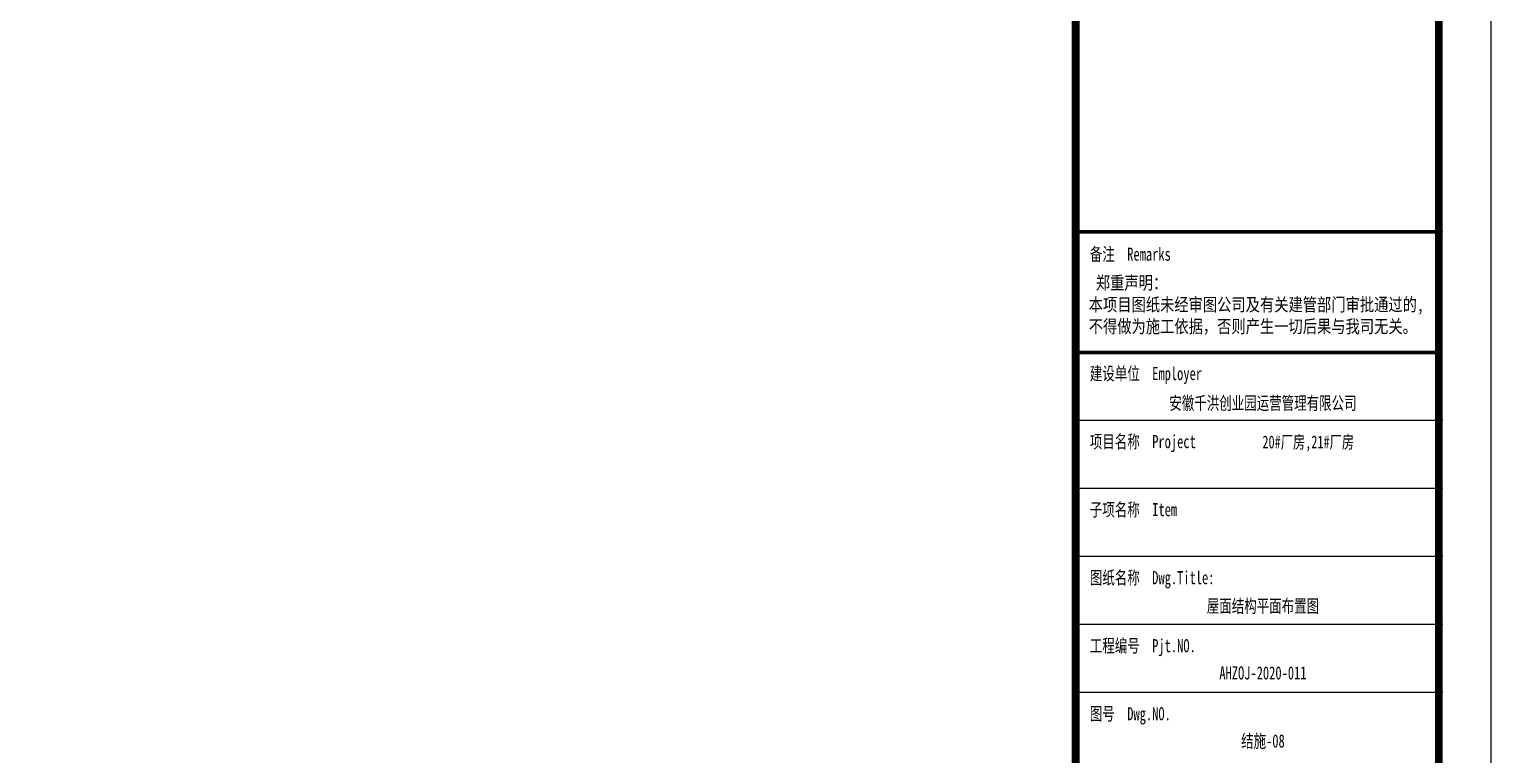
# Model space of a CAD drawing. Extents: x 180850 to 1400258, y 48356 to 327067.
# Drawn here: x 753942 to 793771, y 158622 to 178382 of the extents above; entities that cross this region are included whole.
import ezdxf
from ezdxf.enums import TextEntityAlignment as Align

# ---------------------------------------------------------------- set-up
doc = ezdxf.new("R2010")
doc.units = 0
doc.header["$LTSCALE"] = 1000
doc.layers.add('PUB_TITLE', color=4, linetype='Continuous')
doc.styles.add('_gyy_title_ST', font='', dxfattribs={"width": 0.8})
doc.styles.get('_gyy_title_ST').set_extended_font_data('SimSun')

msp = doc.modelspace()

# ---------------------------------------------------------------- linework, layer by layer
at = {"layer": 'PUB_TITLE'}
for p, q in [((792461.25, 172859.83), (782483.77, 172859.83)), ((792461.25, 167728.55), (782483.77, 167728.55)), ((792461.25, 165875.59), (782483.77, 165875.59)), ((792461.25, 164022.63), (782483.77, 164022.63)), ((792461.25, 162169.67), (782483.77, 162169.67)), ((792461.25, 160316.71), (782483.77, 160316.71))]:
    msp.add_line(p, q, dxfattribs=at)
msp.add_lwpolyline([(674841.6, 220381.89), (793770.78, 220381.89), (793770.78, 136381.97), (674841.6, 136381.97)], close=True, dxfattribs=at)
at = {"layer": 'PUB_TITLE', "const_width": 212.12}
for points in [[(678376.95, 137796.11), (678376.95, 218967.75), (792356.64, 218967.75), (792356.64, 137796.11)], [(782457.66, 218967.75), (792356.64, 218967.75), (792356.64, 137796.11), (782457.66, 137796.11)]]:
    msp.add_lwpolyline(points, close=True, dxfattribs=at)
at = {"layer": 'PUB_TITLE', "const_width": 99.77}
for points in [[(782483.77, 172859.83), (792461.25, 172859.83)], [(782483.77, 169581.51), (792461.25, 169581.51)]]:
    msp.add_lwpolyline(points, dxfattribs=at)

# ---------------------------------------------------------------- texts
at = {"layer": 'PUB_TITLE', "style": '_gyy_title_ST', "width": 0.7}
for s, height, p in [('备注  Remarks', 356.3382, (782844.45, 172078.36)), ('建设单位  Employer', 356.3382, (782844.45, 168826.07)), ('项目名称  Project', 356.3382, (782844.45, 166973.11)), ('子项名称  Item', 356.338, (782844.45, 165120.15)), ('图纸名称  Dwg.Title:', 356.3382, (782844.45, 163267.19)), ('工程编号  Pjt.NO.', 356.3382, (782844.45, 161414.23)), ('图号  Dwg.NO.', 356.3382, (782844.45, 159561.27))]:
    msp.add_text(s, height=height, dxfattribs=at).set_placement(p)
at = {"layer": 'PUB_TITLE', "color": 2, "style": '_gyy_title_ST', "width": 0.7}
msp.add_text('安徽千洪创业园运营管理有限公司', height=356.3382, dxfattribs=at).set_placement((787562.25, 168021.53), align=Align.CENTER)
msp.add_text('20#厂房,21#厂房', height=349.1756, dxfattribs=at).set_placement((788797.2, 167121.81), align=Align.MIDDLE)
at = {"layer": 'PUB_TITLE', "color": 6, "style": '_gyy_title_ST', "width": 0.7}
for s, height, p in [('屋面结构平面布置图', 356.338, (787562.25, 162495.55)), ('AHZOJ-2020-011', 356.3382, (787562.25, 160671.89))]:
    msp.add_text(s, height=height, dxfattribs=at).set_placement(p, align=Align.CENTER)
at = {"layer": 'PUB_TITLE', "color": 7, "style": '_gyy_title_ST', "width": 0.7}
msp.add_text('结施-08', height=356.339, dxfattribs=at).set_placement((787562.25, 158818.93), align=Align.CENTER)
at = {"layer": 'PUB_TITLE', "insert": (782814.66, 171654.81), "char_height": 356.3382, "width": 11402.833, "attachment_point": 1, "style": '_gyy_title_ST'}
msp.add_mtext(' 郑重声明：\\P本项目图纸未经审图公司及有关建管部门审批通过的,\\P不得做为施工依据，否则产生一切后果与我司无关。', dxfattribs=at)

doc.saveas('drawing.dxf')
